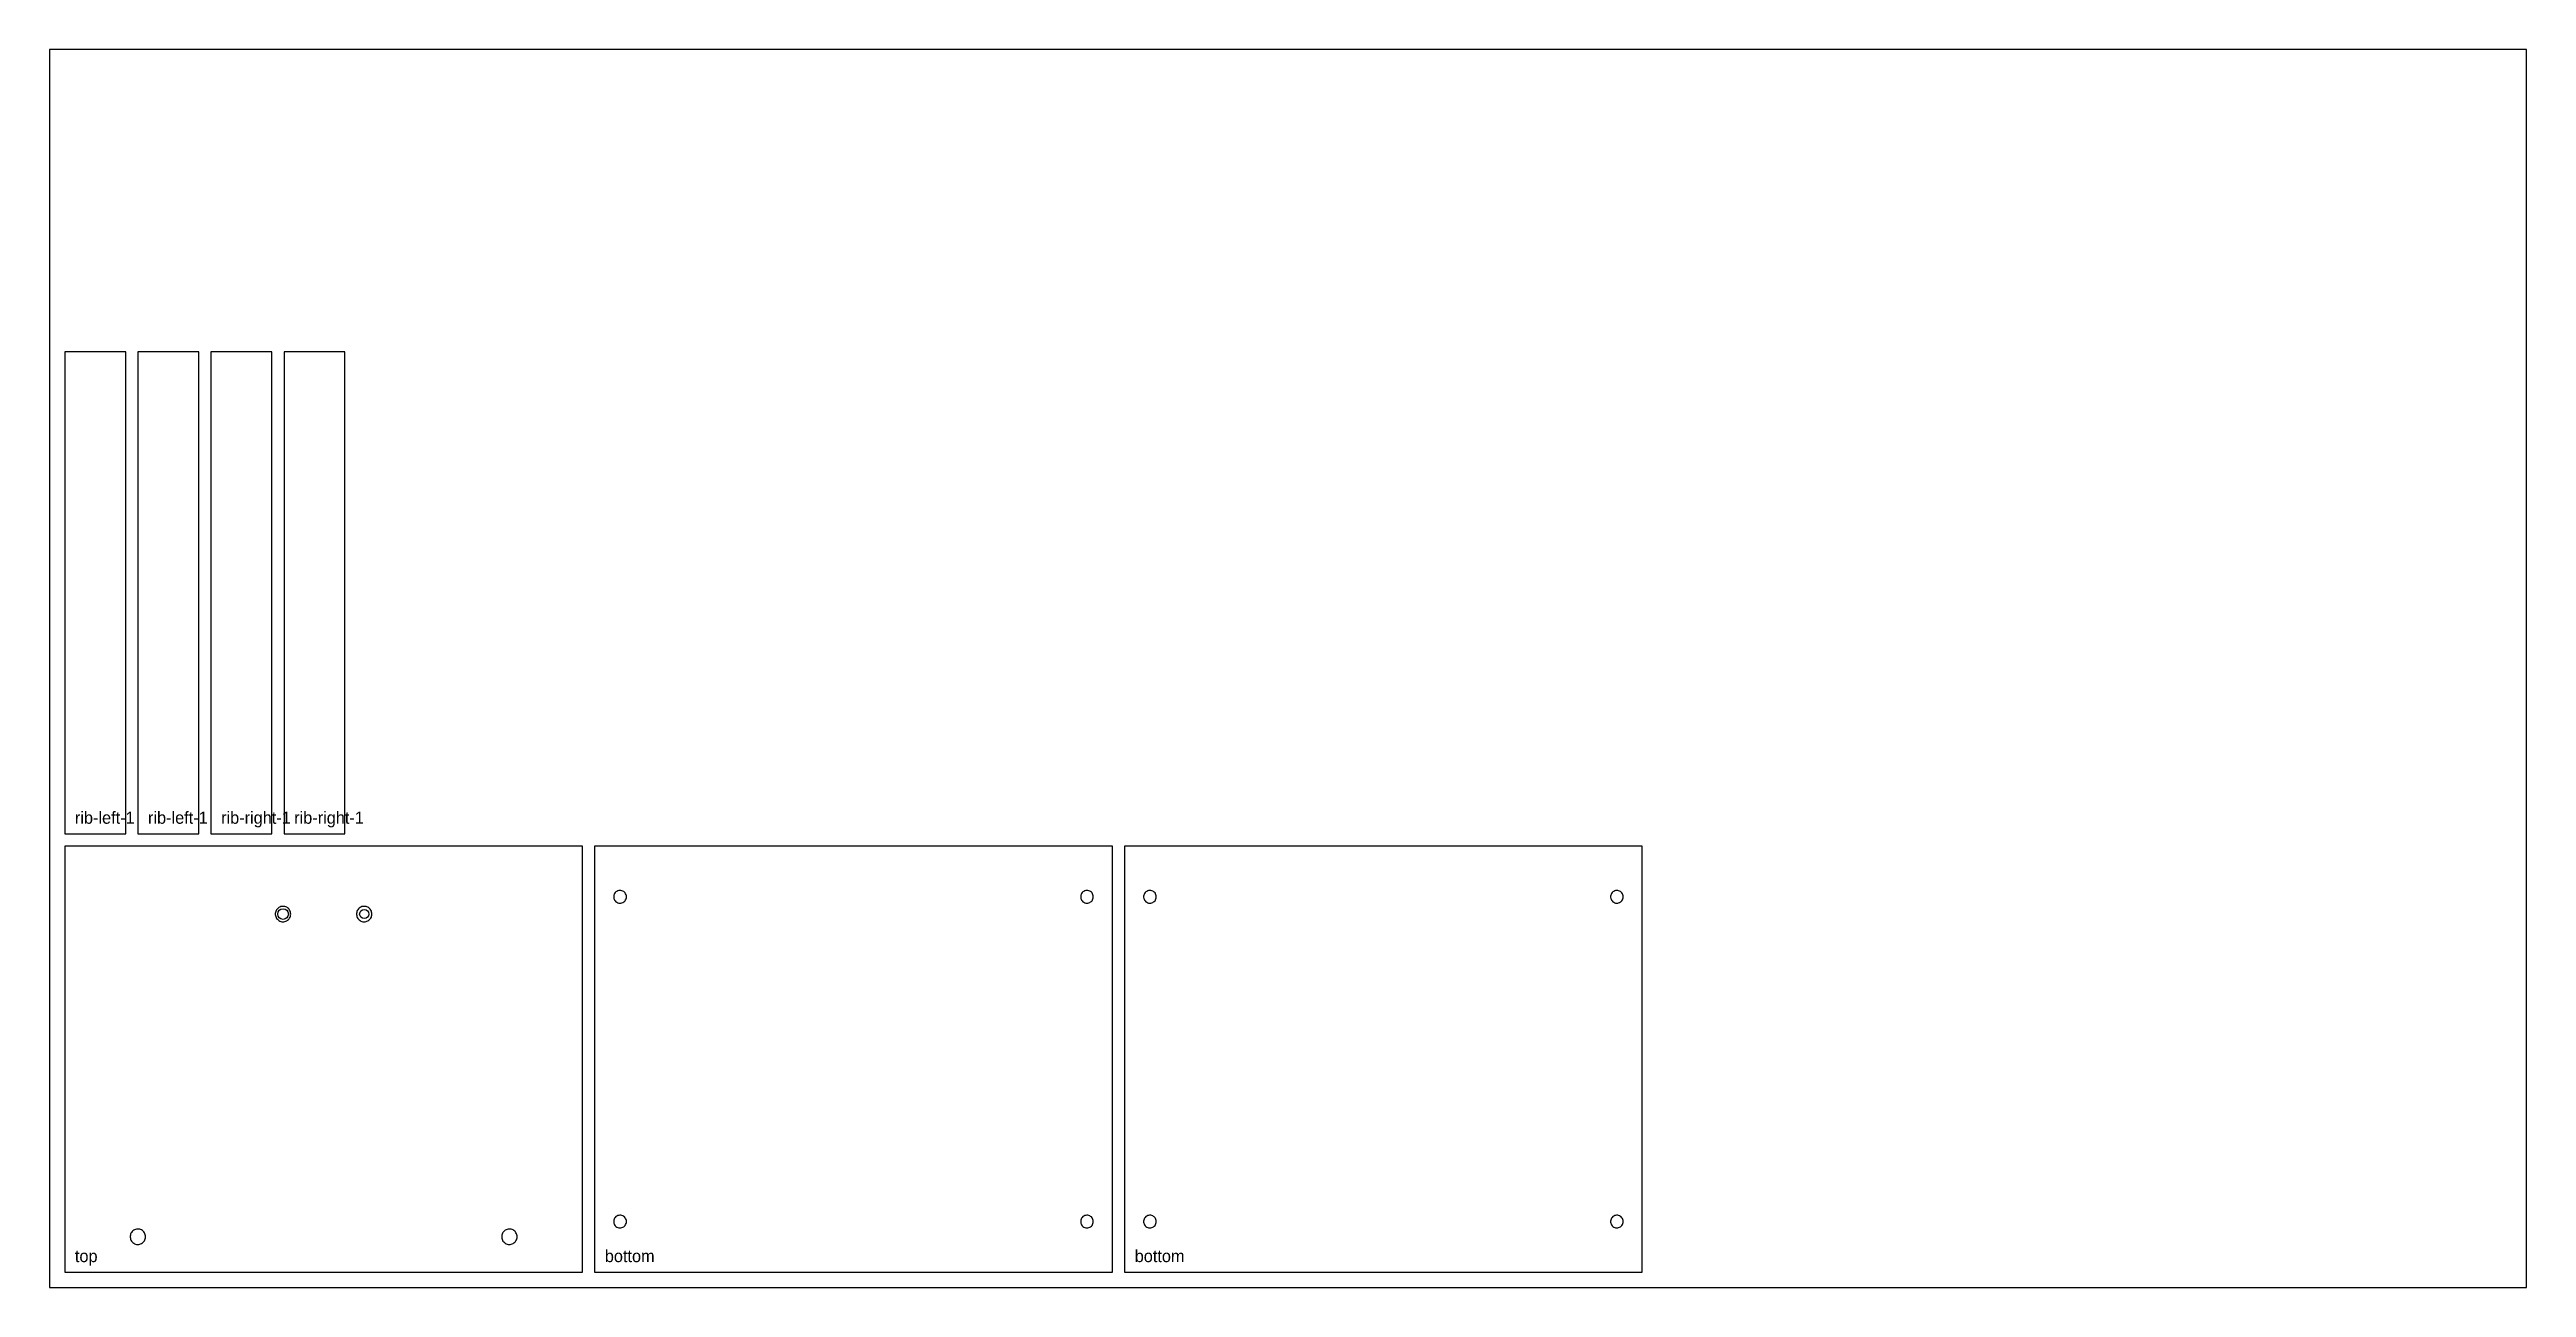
# Model space of a CAD drawing. Header units: millimetres. Extents: x 0 to 2440, y 0 to 1220.
import ezdxf

# ---------------------------------------------------------------- set-up
doc = ezdxf.new("R2010")
doc.units = ezdxf.units.MM
for name, color, linetype in [('CUT_INSIDE', 5, 'Continuous'), ('CUT_OUTSIDE', 1, 'Continuous'), ('POCKET_15MM', 3, 'Continuous')]:
    doc.layers.add(name, color=color, linetype=linetype)

msp = doc.modelspace()

# ---------------------------------------------------------------- linework, layer by layer
at = {"layer": 'CUT_INSIDE'}
for centre, radius in [((230, 368), 5.25), ((310, 368), 4.5)]:
    msp.add_circle(centre, radius, dxfattribs=at)
at = {"layer": 'CUT_OUTSIDE'}
for points in [[(15, 447), (75, 447), (75, 922), (15, 922), (15, 447)], [(87, 447), (147, 447), (147, 922), (87, 922), (87, 447)], [(159, 447), (219, 447), (219, 922), (159, 922), (159, 447)], [(231, 447), (291, 447), (291, 922), (231, 922), (231, 447)], [(15, 435), (15, 15), (525, 15), (525, 435), (15, 435)], [(537, 435), (537, 15), (1047, 15), (1047, 435), (537, 435)], [(1059, 435), (1059, 15), (1569, 15), (1569, 435), (1059, 435)]]:
    msp.add_lwpolyline(points, close=True, dxfattribs=at)
at = {"layer": 'POCKET_15MM'}
for points in [[(568.2, 385), (568.2, 386), (567.9, 387), (567.5, 387.9), (567, 388.8), (566.3, 389.5), (565.6, 390.1), (564.7, 390.6), (563.7, 391), (562.8, 391.2), (561.7, 391.2), (560.7, 391.1), (559.8, 390.8), (558.9, 390.4), (558, 389.8), (557.3, 389.1), (556.7, 388.3), (556.3, 387.4), (555.9, 386.5), (555.8, 385.5), (555.8, 384.5), (555.9, 383.5), (556.3, 382.6), (556.7, 381.7), (557.3, 380.9), (558, 380.2), (558.9, 379.6), (559.8, 379.2), (560.7, 378.9), (561.7, 378.8), (562.8, 378.8), (563.7, 379), (564.7, 379.4), (565.6, 379.9), (566.3, 380.5), (567, 381.2), (567.5, 382.1), (567.9, 383), (568.2, 384), (568.2, 385)], [(1028.2, 385), (1028.2, 386), (1027.9, 387), (1027.5, 387.9), (1027, 388.8), (1026.3, 389.5), (1025.6, 390.1), (1024.7, 390.6), (1023.7, 391), (1022.8, 391.2), (1021.7, 391.2), (1020.7, 391.1), (1019.8, 390.8), (1018.9, 390.4), (1018, 389.8), (1017.3, 389.1), (1016.7, 388.3), (1016.3, 387.4), (1015.9, 386.5), (1015.8, 385.5), (1015.8, 384.5), (1015.9, 383.5), (1016.3, 382.6), (1016.7, 381.7), (1017.3, 380.9), (1018, 380.2), (1018.9, 379.6), (1019.8, 379.2), (1020.7, 378.9), (1021.7, 378.8), (1022.8, 378.8), (1023.7, 379), (1024.7, 379.4), (1025.6, 379.9), (1026.3, 380.5), (1027, 381.2), (1027.5, 382.1), (1027.9, 383), (1028.2, 384), (1028.2, 385)], [(1090.2, 385), (1090.2, 386), (1089.9, 387), (1089.5, 387.9), (1089, 388.8), (1088.3, 389.5), (1087.6, 390.1), (1086.7, 390.6), (1085.7, 391), (1084.8, 391.2), (1083.7, 391.2), (1082.7, 391.1), (1081.8, 390.8), (1080.9, 390.4), (1080, 389.8), (1079.3, 389.1), (1078.7, 388.3), (1078.3, 387.4), (1077.9, 386.5), (1077.8, 385.5), (1077.8, 384.5), (1077.9, 383.5), (1078.3, 382.6), (1078.7, 381.7), (1079.3, 380.9), (1080, 380.2), (1080.9, 379.6), (1081.8, 379.2), (1082.7, 378.9), (1083.7, 378.8), (1084.8, 378.8), (1085.7, 379), (1086.7, 379.4), (1087.6, 379.9), (1088.3, 380.5), (1089, 381.2), (1089.5, 382.1), (1089.9, 383), (1090.2, 384), (1090.2, 385)], [(1550.2, 385), (1550.2, 386), (1549.9, 387), (1549.5, 387.9), (1549, 388.8), (1548.3, 389.5), (1547.6, 390.1), (1546.7, 390.6), (1545.7, 391), (1544.8, 391.2), (1543.7, 391.2), (1542.7, 391.1), (1541.8, 390.8), (1540.9, 390.4), (1540, 389.8), (1539.3, 389.1), (1538.7, 388.3), (1538.3, 387.4), (1537.9, 386.5), (1537.8, 385.5), (1537.8, 384.5), (1537.9, 383.5), (1538.3, 382.6), (1538.7, 381.7), (1539.3, 380.9), (1540, 380.2), (1540.9, 379.6), (1541.8, 379.2), (1542.7, 378.9), (1543.7, 378.8), (1544.8, 378.8), (1545.7, 379), (1546.7, 379.4), (1547.6, 379.9), (1548.3, 380.5), (1549, 381.2), (1549.5, 382.1), (1549.9, 383), (1550.2, 384), (1550.2, 385)], [(237.6, 368), (237.5, 369), (237.3, 370), (237, 371), (236.5, 371.9), (236, 372.7), (235.3, 373.5), (234.5, 374.1), (233.7, 374.7), (232.7, 375.1), (231.8, 375.4), (230.8, 375.6), (229.7, 375.6), (228.7, 375.5), (227.7, 375.3), (226.8, 374.9), (225.9, 374.4), (225.1, 373.8), (224.4, 373.1), (223.7, 372.3), (223.2, 371.4), (222.8, 370.5), (222.6, 369.5), (222.4, 368.5), (222.4, 367.5), (222.6, 366.5), (222.8, 365.5), (223.2, 364.6), (223.7, 363.7), (224.4, 362.9), (225.1, 362.2), (225.9, 361.6), (226.8, 361.1), (227.7, 360.7), (228.7, 360.5), (229.7, 360.4), (230.8, 360.4), (231.8, 360.6), (232.7, 360.9), (233.7, 361.3), (234.5, 361.9), (235.3, 362.5), (236, 363.3), (236.5, 364.1), (237, 365), (237.3, 366), (237.5, 367), (237.6, 368)], [(317.6, 368), (317.5, 369), (317.3, 370), (317, 371), (316.5, 371.9), (316, 372.7), (315.3, 373.5), (314.5, 374.1), (313.7, 374.7), (312.7, 375.1), (311.8, 375.4), (310.8, 375.6), (309.7, 375.6), (308.7, 375.5), (307.7, 375.3), (306.8, 374.9), (305.9, 374.4), (305.1, 373.8), (304.4, 373.1), (303.7, 372.3), (303.2, 371.4), (302.8, 370.5), (302.6, 369.5), (302.4, 368.5), (302.4, 367.5), (302.6, 366.5), (302.8, 365.5), (303.2, 364.6), (303.7, 363.7), (304.4, 362.9), (305.1, 362.2), (305.9, 361.6), (306.8, 361.1), (307.7, 360.7), (308.7, 360.5), (309.7, 360.4), (310.8, 360.4), (311.8, 360.6), (312.7, 360.9), (313.7, 361.3), (314.5, 361.9), (315.3, 362.5), (316, 363.3), (316.5, 364.1), (317, 365), (317.3, 366), (317.5, 367), (317.6, 368)], [(94.6, 50), (94.5, 51), (94.3, 52), (94, 53), (93.5, 53.9), (93, 54.7), (92.3, 55.5), (91.5, 56.1), (90.7, 56.7), (89.7, 57.1), (88.8, 57.4), (87.8, 57.6), (86.7, 57.6), (85.7, 57.5), (84.7, 57.3), (83.8, 56.9), (82.9, 56.4), (82.1, 55.8), (81.4, 55.1), (80.7, 54.3), (80.2, 53.4), (79.8, 52.5), (79.6, 51.5), (79.4, 50.5), (79.4, 49.5), (79.6, 48.5), (79.8, 47.5), (80.2, 46.6), (80.7, 45.7), (81.4, 44.9), (82.1, 44.2), (82.9, 43.6), (83.8, 43.1), (84.7, 42.7), (85.7, 42.5), (86.7, 42.4), (87.8, 42.4), (88.8, 42.6), (89.7, 42.9), (90.7, 43.3), (91.5, 43.9), (92.3, 44.5), (93, 45.3), (93.5, 46.1), (94, 47), (94.3, 48), (94.5, 49), (94.6, 50)], [(460.6, 50), (460.5, 51), (460.3, 52), (460, 53), (459.5, 53.9), (459, 54.7), (458.3, 55.5), (457.5, 56.1), (456.7, 56.7), (455.7, 57.1), (454.8, 57.4), (453.8, 57.6), (452.7, 57.6), (451.7, 57.5), (450.7, 57.3), (449.8, 56.9), (448.9, 56.4), (448.1, 55.8), (447.4, 55.1), (446.7, 54.3), (446.2, 53.4), (445.8, 52.5), (445.6, 51.5), (445.4, 50.5), (445.4, 49.5), (445.6, 48.5), (445.8, 47.5), (446.2, 46.6), (446.7, 45.7), (447.4, 44.9), (448.1, 44.2), (448.9, 43.6), (449.8, 43.1), (450.7, 42.7), (451.7, 42.5), (452.7, 42.4), (453.8, 42.4), (454.8, 42.6), (455.7, 42.9), (456.7, 43.3), (457.5, 43.9), (458.3, 44.5), (459, 45.3), (459.5, 46.1), (460, 47), (460.3, 48), (460.5, 49), (460.6, 50)], [(568.2, 65), (568.2, 66), (567.9, 67), (567.5, 67.9), (567, 68.8), (566.3, 69.5), (565.6, 70.1), (564.7, 70.6), (563.7, 71), (562.8, 71.2), (561.7, 71.2), (560.7, 71.1), (559.8, 70.8), (558.9, 70.4), (558, 69.8), (557.3, 69.1), (556.7, 68.3), (556.3, 67.4), (555.9, 66.5), (555.8, 65.5), (555.8, 64.5), (555.9, 63.5), (556.3, 62.6), (556.7, 61.7), (557.3, 60.9), (558, 60.2), (558.9, 59.6), (559.8, 59.2), (560.7, 58.9), (561.7, 58.8), (562.8, 58.8), (563.7, 59), (564.7, 59.4), (565.6, 59.9), (566.3, 60.5), (567, 61.2), (567.5, 62.1), (567.9, 63), (568.2, 64), (568.2, 65)], [(1028.2, 65), (1028.2, 66), (1027.9, 67), (1027.5, 67.9), (1027, 68.8), (1026.3, 69.5), (1025.6, 70.1), (1024.7, 70.6), (1023.7, 71), (1022.8, 71.2), (1021.7, 71.2), (1020.7, 71.1), (1019.8, 70.8), (1018.9, 70.4), (1018, 69.8), (1017.3, 69.1), (1016.7, 68.3), (1016.3, 67.4), (1015.9, 66.5), (1015.8, 65.5), (1015.8, 64.5), (1015.9, 63.5), (1016.3, 62.6), (1016.7, 61.7), (1017.3, 60.9), (1018, 60.2), (1018.9, 59.6), (1019.8, 59.2), (1020.7, 58.9), (1021.7, 58.8), (1022.8, 58.8), (1023.7, 59), (1024.7, 59.4), (1025.6, 59.9), (1026.3, 60.5), (1027, 61.2), (1027.5, 62.1), (1027.9, 63), (1028.2, 64), (1028.2, 65)], [(1090.2, 65), (1090.2, 66), (1089.9, 67), (1089.5, 67.9), (1089, 68.8), (1088.3, 69.5), (1087.6, 70.1), (1086.7, 70.6), (1085.7, 71), (1084.8, 71.2), (1083.7, 71.2), (1082.7, 71.1), (1081.8, 70.8), (1080.9, 70.4), (1080, 69.8), (1079.3, 69.1), (1078.7, 68.3), (1078.3, 67.4), (1077.9, 66.5), (1077.8, 65.5), (1077.8, 64.5), (1077.9, 63.5), (1078.3, 62.6), (1078.7, 61.7), (1079.3, 60.9), (1080, 60.2), (1080.9, 59.6), (1081.8, 59.2), (1082.7, 58.9), (1083.7, 58.8), (1084.8, 58.8), (1085.7, 59), (1086.7, 59.4), (1087.6, 59.9), (1088.3, 60.5), (1089, 61.2), (1089.5, 62.1), (1089.9, 63), (1090.2, 64), (1090.2, 65)], [(1550.2, 65), (1550.2, 66), (1549.9, 67), (1549.5, 67.9), (1549, 68.8), (1548.3, 69.5), (1547.6, 70.1), (1546.7, 70.6), (1545.7, 71), (1544.8, 71.2), (1543.7, 71.2), (1542.7, 71.1), (1541.8, 70.8), (1540.9, 70.4), (1540, 69.8), (1539.3, 69.1), (1538.7, 68.3), (1538.3, 67.4), (1537.9, 66.5), (1537.8, 65.5), (1537.8, 64.5), (1537.9, 63.5), (1538.3, 62.6), (1538.7, 61.7), (1539.3, 60.9), (1540, 60.2), (1540.9, 59.6), (1541.8, 59.2), (1542.7, 58.9), (1543.7, 58.8), (1544.8, 58.8), (1545.7, 59), (1546.7, 59.4), (1547.6, 59.9), (1548.3, 60.5), (1549, 61.2), (1549.5, 62.1), (1549.9, 63), (1550.2, 64), (1550.2, 65)]]:
    msp.add_lwpolyline(points, close=True, dxfattribs=at)
at = {"layer": 'SHEET_EDGE'}
msp.add_lwpolyline([(0, 0), (2440, 0), (2440, 1220), (0, 1220)], close=True, dxfattribs=at)

# ---------------------------------------------------------------- texts
at = {"layer": 'NOTES'}
for s, p in [('rib-left-1', (25, 457)), ('rib-left-1', (97, 457)), ('rib-right-1', (169, 457)), ('rib-right-1', (241, 457)), ('top', (25, 25)), ('bottom', (547, 25)), ('bottom', (1069, 25))]:
    msp.add_text(s, height=12, dxfattribs=at).set_placement(p)

doc.saveas('drawing.dxf')
